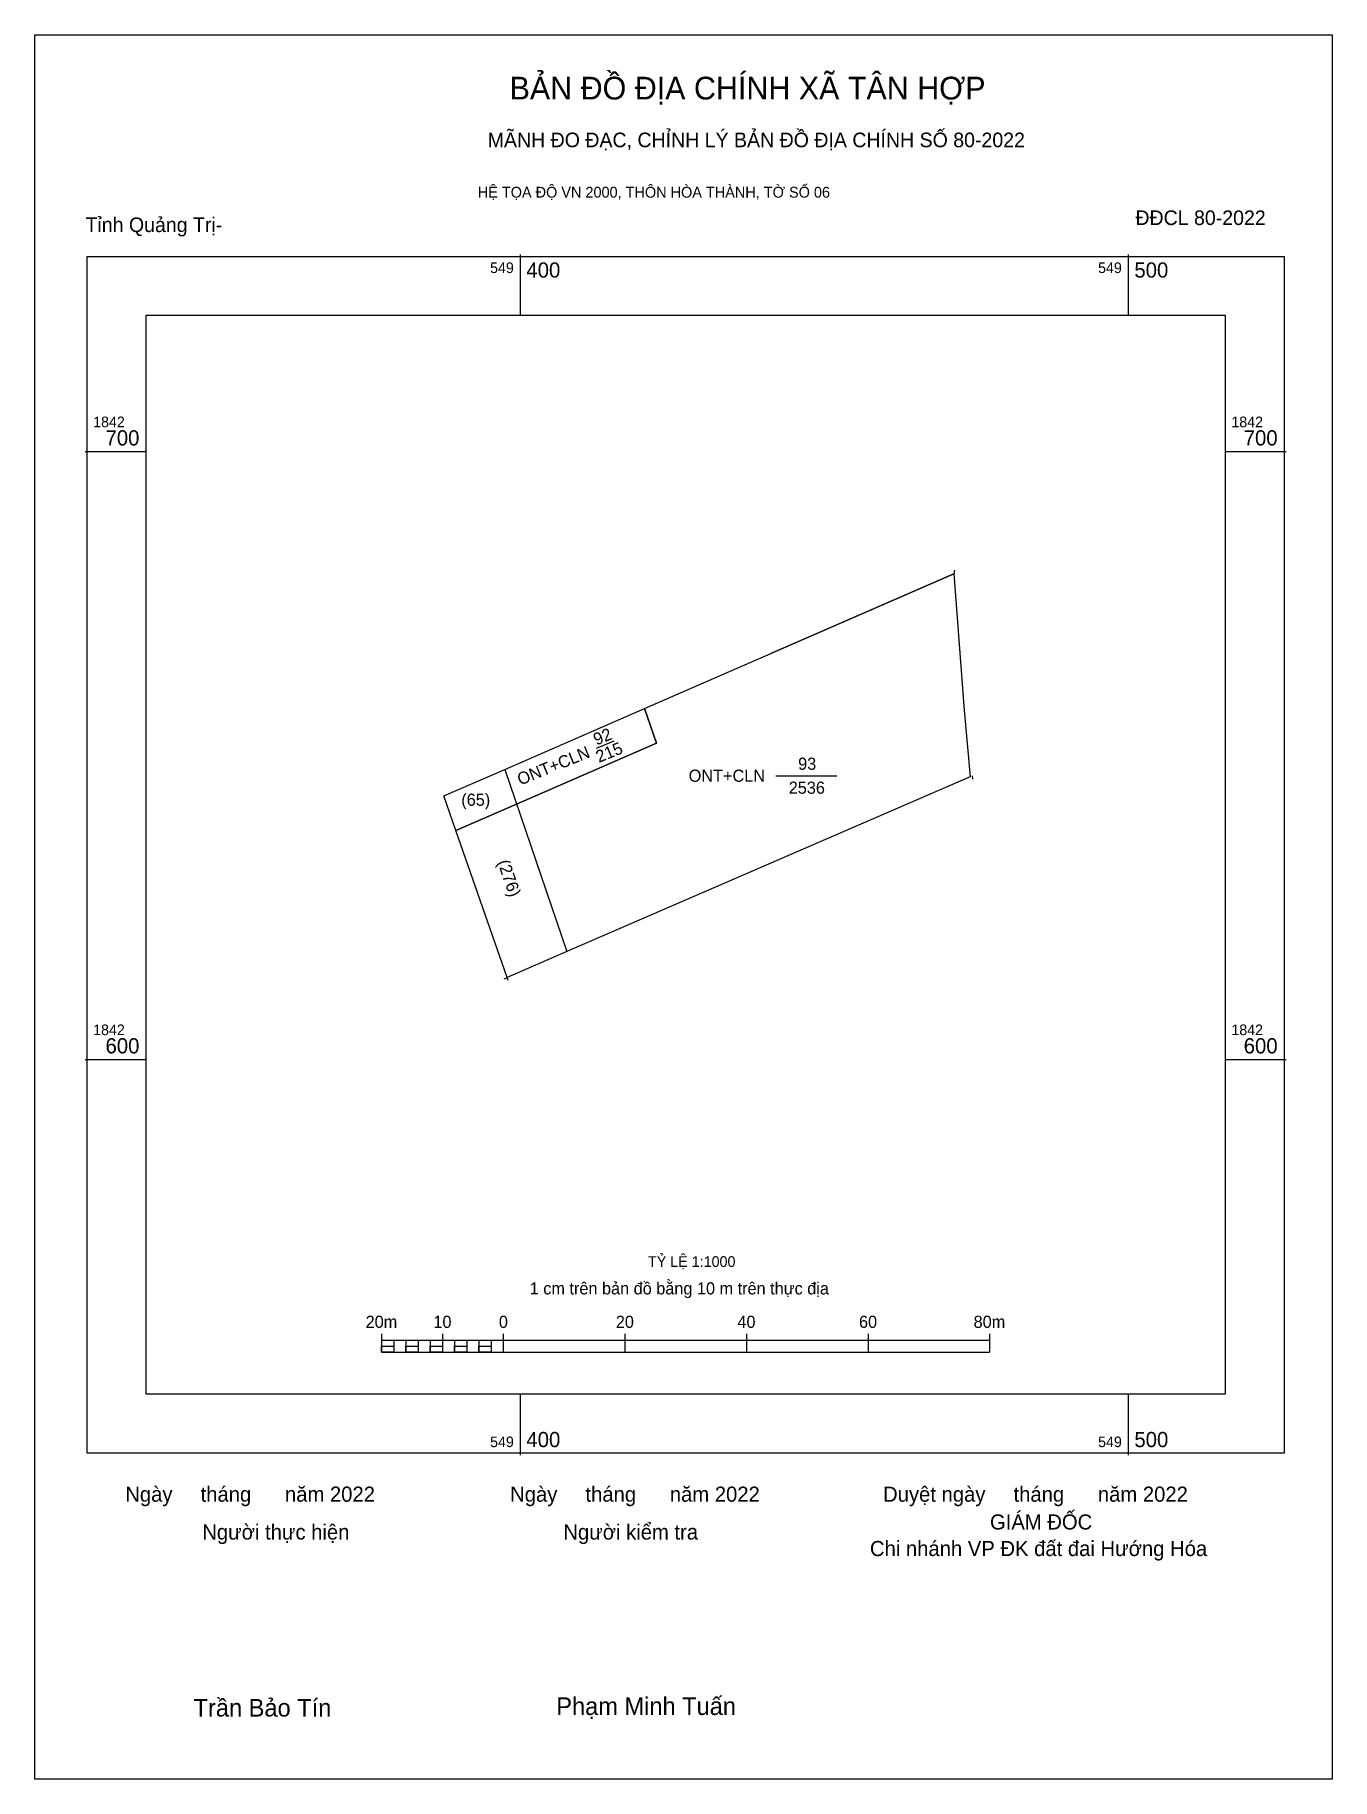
# Model space of a CAD drawing. Extents: x 549320 to 549534, y 1842482 to 1842769.
import ezdxf

# ---------------------------------------------------------------- set-up
doc = ezdxf.new("R2010")
doc.units = 0
for name, color, linetype in [('Level 10', 7, 'Continuous'), ('Level 12', 7, 'Continuous'), ('Level 13', 7, 'Continuous'), ('Level 15', 7, 'Continuous'), ('Level 23', 7, 'Continuous'), ('Level 27', 7, 'Continuous'), ('Level 31', 7, 'Continuous'), ('Level 5', 7, 'Continuous'), ('Level 6', 7, 'Continuous'), ('Level 62', 7, 'Continuous'), ('Level 63', 7, 'Continuous'), ('Level 9', 7, 'Continuous')]:
    doc.layers.add(name, color=color, linetype=linetype)

msp = doc.modelspace()

# ---------------------------------------------------------------- linework, layer by layer
at = {"layer": 'Level 10'}
for points in [[(549407.68, 1842617.75), (549397.83, 1842613.47), (549389.41, 1842637.67), (549399.38, 1842642.02), (549422.38, 1842652.04), (549420.44, 1842657.72), (549471.33, 1842679.89), (549473.03, 1842657.45), (549473.97, 1842646.51)], [(549420.44, 1842657.72), (549422.38, 1842652.04), (549399.38, 1842642.02), (549389.41, 1842637.67), (549387.44, 1842643.35), (549397.44, 1842647.7)]]:
    msp.add_lwpolyline(points, close=True, dxfattribs=at)
at = {"layer": 'Level 12'}
msp.add_line((549397.36, 1842613.27), (549397.83, 1842613.47), dxfattribs=at)
at = {"layer": 'Level 15'}
msp.add_lwpolyline([(549320.16, 1842768.54), (549533.52, 1842768.54), (549533.52, 1842481.62), (549320.16, 1842481.62)], close=True, dxfattribs=at)
at = {"layer": 'Level 23'}
for p, q in [((549474.3, 1842646.65), (549474.37, 1842646.13)), ((549398, 1842612.99), (549397.83, 1842613.47))]:
    msp.add_line(p, q, dxfattribs=at)
msp.add_lwpolyline([(549471.42, 1842680.48), (549471.33, 1842679.89), (549441.12, 1842666.73)], dxfattribs=at)
at = {"layer": 'Level 27'}
for p, q in [((549420.44, 1842657.72), (549420.43, 1842657.72)), ((549473.97, 1842646.51), (549473.98, 1842646.51)), ((549389.41, 1842637.67), (549389.41, 1842637.68)), ((549397.83, 1842613.47), (549397.83, 1842613.46))]:
    msp.add_line(p, q, dxfattribs=at)
at = {"layer": 'Level 31'}
msp.add_line((549471.42, 1842680.48), (549471.33, 1842679.89), dxfattribs=at)
at = {"layer": 'Level 5'}
msp.add_line((549397.44, 1842647.7), (549407.68, 1842617.75), dxfattribs=at)
at = {"layer": 'Level 62'}
msp.add_lwpolyline([(549338.44, 1842722.43), (549515.95, 1842722.43), (549515.95, 1842544.92), (549338.44, 1842544.92)], close=True, dxfattribs=at)
at = {"layer": 'Level 63'}
for p, q in [((549400, 1842732.43), (549400, 1842722.43)), ((549500, 1842732.43), (549500, 1842722.43)), ((549328.44, 1842700), (549338.44, 1842700)), ((549515.95, 1842700), (549525.95, 1842700)), ((549328.44, 1842600), (549338.44, 1842600)), ((549515.95, 1842600), (549525.95, 1842600)), ((549377.19, 1842554.85), (549377.19, 1842551.85)), ((549377.19, 1842553.85), (549477.19, 1842553.85)), ((549379.19, 1842553.85), (549379.19, 1842551.85)), ((549381.19, 1842553.85), (549381.19, 1842551.85)), ((549383.19, 1842553.85), (549383.19, 1842551.85)), ((549385.19, 1842553.85), (549385.19, 1842551.85)), ((549387.19, 1842554.85), (549387.19, 1842551.85)), ((549387.19, 1842553.85), (549387.19, 1842551.85)), ((549389.19, 1842553.85), (549389.19, 1842551.85)), ((549391.19, 1842553.85), (549391.19, 1842551.85)), ((549393.19, 1842553.85), (549393.19, 1842551.85)), ((549395.19, 1842553.85), (549395.19, 1842551.85)), ((549397.19, 1842554.85), (549397.19, 1842551.85)), ((549397.19, 1842553.85), (549397.19, 1842551.85)), ((549417.19, 1842554.85), (549417.19, 1842551.85)), ((549437.19, 1842554.85), (549437.19, 1842551.85)), ((549457.19, 1842554.85), (549457.19, 1842551.85)), ((549477.19, 1842554.85), (549477.19, 1842551.85)), ((549377.19, 1842551.85), (549477.19, 1842551.85)), ((549400, 1842544.92), (549400, 1842534.92)), ((549500, 1842544.92), (549500, 1842534.92))]:
    msp.add_line(p, q, dxfattribs=at)
for points in [[(549328.75, 1842732.11), (549525.64, 1842732.11), (549525.64, 1842535.23), (549328.75, 1842535.23)], [(549377.19, 1842552.85), (549379.19, 1842552.85), (549379.19, 1842551.85), (549377.19, 1842551.85)], [(549377.19, 1842552.85), (549379.19, 1842552.85), (549379.19, 1842551.85), (549377.19, 1842551.85)], [(549381.19, 1842552.85), (549383.19, 1842552.85), (549383.19, 1842551.85), (549381.19, 1842551.85)], [(549385.19, 1842552.85), (549387.19, 1842552.85), (549387.19, 1842551.85), (549385.19, 1842551.85)], [(549389.19, 1842552.85), (549391.19, 1842552.85), (549391.19, 1842551.85), (549389.19, 1842551.85)], [(549393.19, 1842552.85), (549395.19, 1842552.85), (549395.19, 1842551.85), (549393.19, 1842551.85)]]:
    msp.add_lwpolyline(points, close=True, dxfattribs=at)
at = {"layer": 'Level 9'}
for p, q in [((549412.51, 1842651.19), (549415.46, 1842652.39)), ((549442.02, 1842646.68), (549452.08, 1842646.68))]:
    msp.add_line(p, q, dxfattribs=at)

# ---------------------------------------------------------------- texts
at = {"layer": 'Level 13'}
for s, p in [('92', (549412.52, 1842651.63)), ('ONT+CLN', (549400, 1842645.05)), ('215', (549412.92, 1842648.77))]:
    msp.add_text(s, height=2, rotation=22.0388, dxfattribs=at).set_placement(p)
for s, p in [('93', (549445.7, 1842647.65)), ('ONT+CLN', (549427.7, 1842645.68)), ('2536', (549444.15, 1842643.71))]:
    msp.add_text(s, height=2, dxfattribs=at).set_placement(p)
at = {"layer": 'Level 5'}
msp.add_text('(276)', height=2, rotation=289.1798, dxfattribs=at).set_placement((549396.22, 1842632.46))
at = {"layer": 'Level 6'}
msp.add_text('TỶ LỆ 1:1000', height=1.7579, dxfattribs=at).set_placement((549421.01, 1842565.88))
at = {"layer": 'Level 63'}
for s, height, p in [('BẢN ĐỒ ĐỊA CHÍNH XÃ TÂN HỢP', 3.7437, (549398.24, 1842757.91)), ('MÃNH ĐO ĐẠC, CHỈNH LÝ BẢN ĐỒ ĐỊA CHÍNH SỐ 80-2022', 2.4022, (549394.64, 1842750.06)), ('HỆ TỌA ĐỘ VN 2000, THÔN HÒA THÀNH, TỜ SỐ 06', 1.7782, (549393.01, 1842741.77)), ('549', 1.75, (549395.03, 1842729.36)), ('400', 2.5, (549401, 1842728.61)), ('549', 1.75, (549495.03, 1842729.36)), ('500', 2.5, (549501, 1842728.61)), ('1842', 1.75, (549329.75, 1842704)), ('1842', 1.75, (549516.95, 1842704)), ('700', 2.5, (549331.78, 1842701)), ('700', 2.5, (549518.98, 1842701)), ('1842', 1.75, (549329.75, 1842604)), ('1842', 1.75, (549516.95, 1842604)), ('600', 2.5, (549331.78, 1842601)), ('600', 2.5, (549518.98, 1842601)), ('1 cm trên bản đồ bằng 10 m trên thực địa', 2, (549401.55, 1842561.35)), ('20m', 2, (549374.56, 1842555.85)), ('10', 2, (549385.71, 1842555.85)), ('0', 2, (549396.48, 1842555.85)), ('20', 2, (549415.71, 1842555.85)), ('40', 2, (549435.71, 1842555.85)), ('60', 2, (549455.71, 1842555.85)), ('80m', 2, (549474.56, 1842555.85)), ('549', 1.75, (549395.03, 1842536.23)), ('400', 2.5, (549401, 1842536.23)), ('549', 1.75, (549495.03, 1842536.23)), ('500', 2.5, (549501, 1842536.23)), ('Ngày     tháng      năm 2022', 2.4883, (549335.03, 1842527.25)), ('Ngày     tháng      năm 2022', 2.4883, (549398.33, 1842527.25)), ('Duyệt ngày     tháng      năm 2022', 2.4883, (549459.67, 1842527.25)), ('GIÁM ĐỐC', 2.488, (549477.25, 1842522.68)), ('Người thực hiện', 2.4883, (549347.69, 1842521.03)), ('Người kiểm tra', 2.4883, (549407.08, 1842521.03)), ('Chi nhánh VP ĐK đất đai Hướng Hóa', 2.4883, (549457.51, 1842518.31)), ('Trần Bảo Tín', 2.9024, (549346.27, 1842491.91)), ('Phạm Minh Tuấn', 2.9024, (549405.92, 1842492.17))]:
    msp.add_text(s, height=height, dxfattribs=at).set_placement(p)
at = {"layer": 'Level 9'}
for s, height, p in [('Tỉnh Quảng Trị-', 2.4022, (549328.49, 1842736.1)), ('ĐĐCL 80-2022', 2.4022, (549501.17, 1842737.26)), ('(65)', 2, (549390.3, 1842641.73))]:
    msp.add_text(s, height=height, dxfattribs=at).set_placement(p)

doc.saveas('drawing.dxf')
